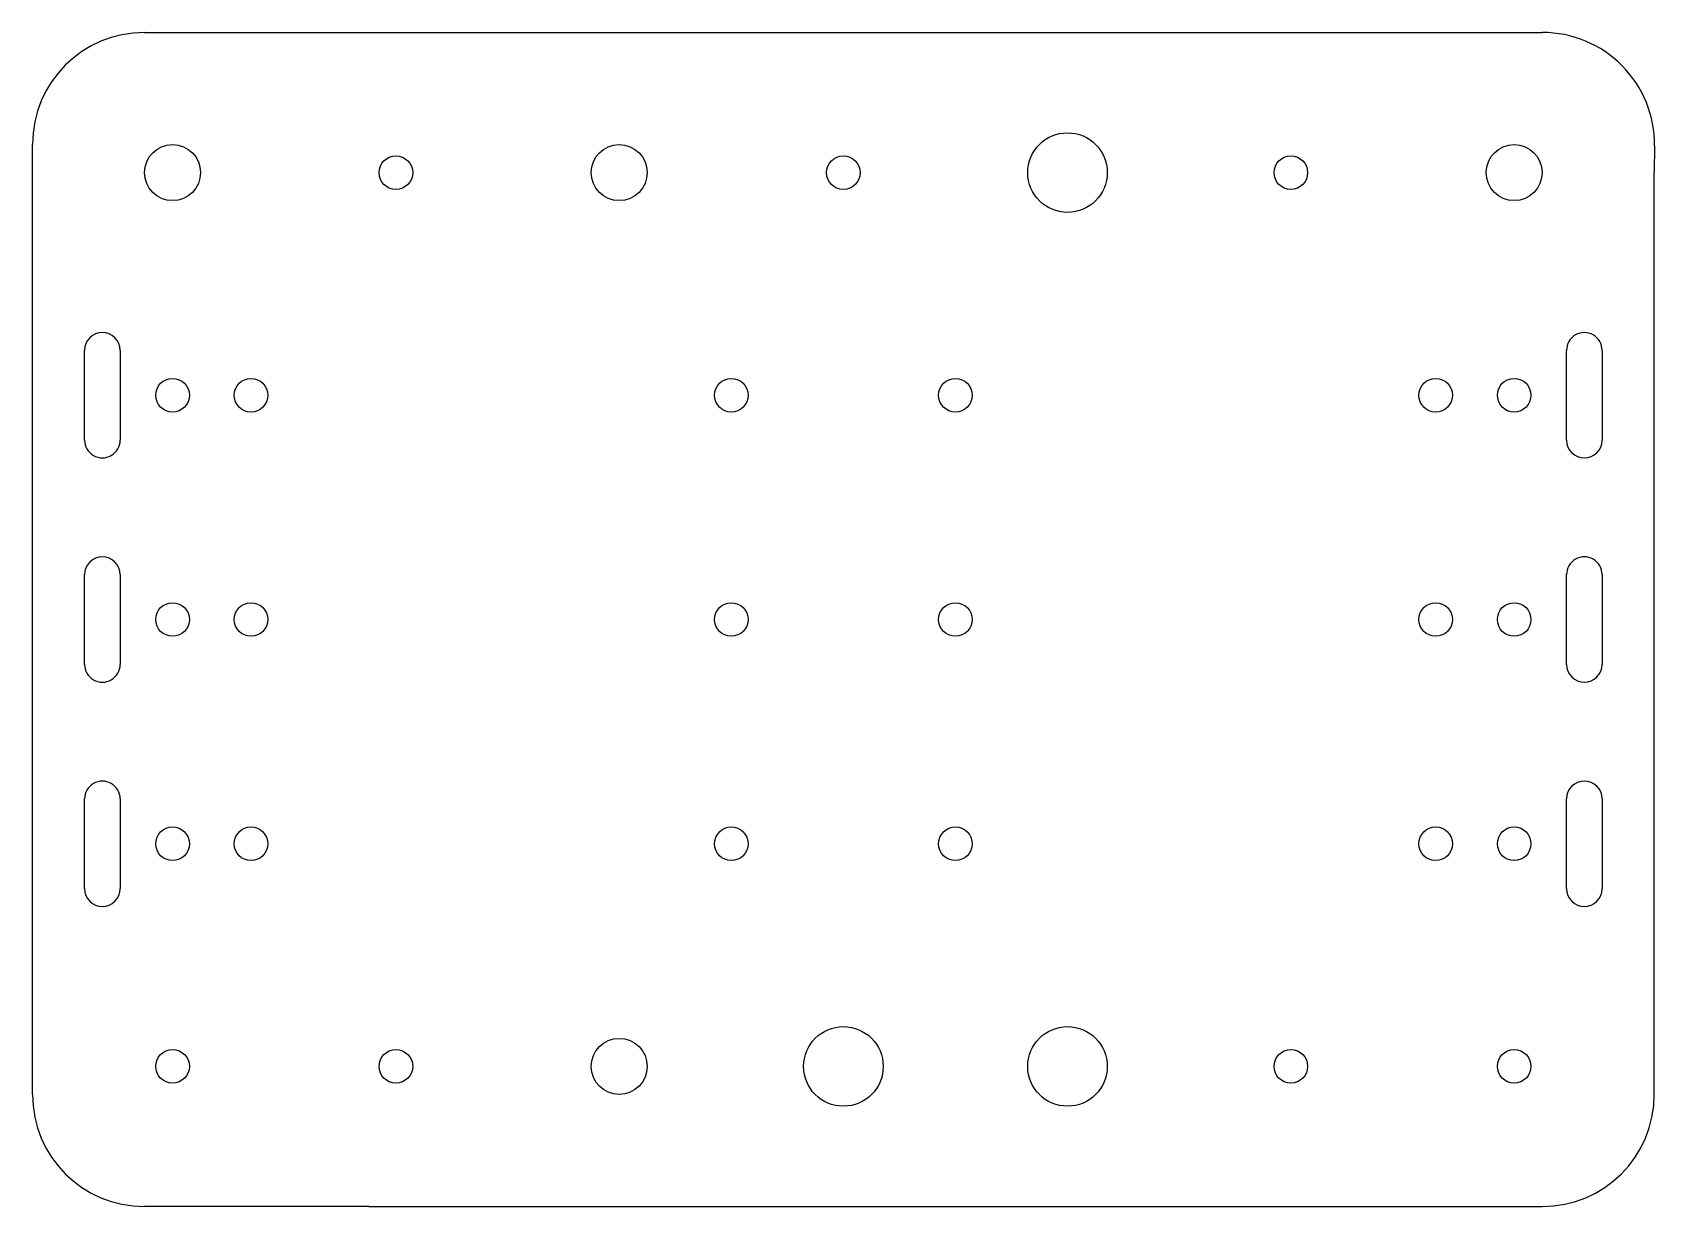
# Model space of a CAD drawing. Extents: x -72 to 72, y -92 to 12.
import ezdxf

# ---------------------------------------------------------------- set-up
doc = ezdxf.new("R2010")
doc.units = 0
doc.layers.add('Body', color=7, linetype='CONTINUOUS')

msp = doc.modelspace()

# ---------------------------------------------------------------- linework, layer by layer
at = {"layer": 'Body'}
for p, q in [((-62.35, 12.5), (-62.35, 12.5, 3.175)), ((-62.35, 12.5), (-62.35, 12.5, 3.175)), ((-62.35, 12.5), (-42.35, 12.5)), ((-62.35, 12.5, 3.175), (-42.35, 12.5, 3.175)), ((-62.35, 12.5), (-42.35, 12.5)), ((-62.35, 12.5, 3.175), (-42.35, 12.5, 3.175)), ((-42.35, 12.5), (-42.35, 12.5, 3.175)), ((-42.35, 12.5), (-42.35, 12.5, 3.175)), ((-42.35, 12.5), (42.35, 12.5)), ((-42.35, 12.5, 3.175), (42.35, 12.5, 3.175)), ((-42.35, 12.5), (42.35, 12.5)), ((-42.35, 12.5, 3.175), (42.35, 12.5, 3.175)), ((42.35, 12.5), (42.35, 12.5, 3.175)), ((42.35, 12.5), (42.35, 12.5, 3.175)), ((42.35, 12.5), (62.3752, 12.5)), ((42.35, 12.5, 3.175), (62.3752, 12.5, 3.175)), ((42.35, 12.5), (62.3752, 12.5)), ((42.35, 12.5, 3.175), (62.3752, 12.5, 3.175)), ((62.3752, 12.5), (62.3752, 12.5, 3.175)), ((62.3752, 12.5), (62.3752, 12.5, 3.175)), ((-72.35, 2.5), (-72.35, 2.5, 3.175)), ((-72.35, 0), (-72.35, 2.5)), ((-72.35, 0, 3.175), (-72.35, 2.5, 3.175)), ((-72.35, 2.5), (-72.35, 2.5, 3.175)), ((-72.35, 0), (-72.35, 2.5)), ((-72.35, 0, 3.175), (-72.35, 2.5, 3.175)), ((72.3746, 2.3973), (72.35, 0)), ((72.3746, 2.3973, 3.175), (72.35, 0, 3.175)), ((72.3746, 2.3973), (72.35, 0)), ((72.3746, 2.3973, 3.175), (72.35, 0, 3.175)), ((72.3746, 2.3973), (72.3746, 2.3973, 3.175)), ((72.3746, 2.3973), (72.3746, 2.3973, 3.175)), ((-72.35, 0), (-72.35, 0, 3.175)), ((-72.35, -79.7), (-72.35, 0)), ((-72.35, -79.7, 3.175), (-72.35, 0, 3.175)), ((-72.35, 0), (-72.35, 0, 3.175)), ((-72.35, -79.7), (-72.35, 0)), ((-72.35, -79.7, 3.175), (-72.35, 0, 3.175)), ((-57.35, 0), (-57.35, 0, 3.175)), ((-57.35, 0), (-57.35, 0, 3.175)), ((-38.425, 0), (-38.425, 0, 3.175)), ((-38.425, 0), (-38.425, 0, 3.175)), ((-17.5, 0), (-17.5, 0, 3.175)), ((-17.5, 0), (-17.5, 0, 3.175)), ((1.5, 0), (1.5, 0, 3.175)), ((1.5, 0), (1.5, 0, 3.175)), ((23.55, 0), (23.55, 0, 3.175)), ((23.55, 0), (23.55, 0, 3.175)), ((41.425, 0), (41.425, 0, 3.175)), ((41.425, 0), (41.425, 0, 3.175)), ((62.35, 0), (62.35, 0, 3.175)), ((62.35, 0), (62.35, 0, 3.175)), ((72.35, 0), (72.35, 0, 3.175)), ((72.35, 0), (72.35, 0, 3.175)), ((72.35, -79.7), (72.35, 0)), ((72.35, -79.7, 3.175), (72.35, 0, 3.175)), ((72.35, -79.7), (72.35, 0)), ((72.35, -79.7, 3.175), (72.35, 0, 3.175)), ((-67.6975, -15.85), (-67.6975, -15.85, 3.175)), ((-67.6975, -15.85), (-67.6975, -15.85, 3.175)), ((-67.6975, -23.85), (-67.6975, -15.85)), ((-67.6975, -23.85, 3.175), (-67.6975, -15.85, 3.175)), ((-67.6975, -23.85), (-67.6975, -15.85)), ((-67.6975, -23.85, 3.175), (-67.6975, -15.85, 3.175)), ((-64.5225, -15.85), (-64.5225, -15.85, 3.175)), ((-64.5225, -15.85), (-64.5225, -23.85)), ((-64.5225, -15.85, 3.175), (-64.5225, -23.85, 3.175)), ((-64.5225, -15.85), (-64.5225, -15.85, 3.175)), ((-64.5225, -15.85), (-64.5225, -23.85)), ((-64.5225, -15.85, 3.175), (-64.5225, -23.85, 3.175)), ((64.5225, -15.85), (64.5225, -15.85, 3.175)), ((64.5225, -15.85), (64.5225, -15.85, 3.175)), ((64.5225, -23.85), (64.5225, -15.85)), ((64.5225, -23.85, 3.175), (64.5225, -15.85, 3.175)), ((64.5225, -23.85), (64.5225, -15.85)), ((64.5225, -23.85, 3.175), (64.5225, -15.85, 3.175)), ((67.6975, -15.85), (67.6975, -15.85, 3.175)), ((67.6975, -15.85), (67.6975, -15.85, 3.175)), ((67.6975, -15.85), (67.6975, -23.85)), ((67.6975, -15.85, 3.175), (67.6975, -23.85, 3.175)), ((67.6975, -15.85), (67.6975, -23.85)), ((67.6975, -15.85, 3.175), (67.6975, -23.85, 3.175)), ((-58.35, -19.85), (-58.35, -19.85, 3.175)), ((-58.35, -19.85), (-58.35, -19.85, 3.175)), ((-51.35, -19.85), (-51.35, -19.85, 3.175)), ((-51.35, -19.85), (-51.35, -19.85, 3.175)), ((-8.5, -19.85), (-8.5, -19.85, 3.175)), ((-8.5, -19.85), (-8.5, -19.85, 3.175)), ((11.5, -19.85), (11.5, -19.85, 3.175)), ((11.5, -19.85), (11.5, -19.85, 3.175)), ((54.35, -19.85), (54.35, -19.85, 3.175)), ((54.35, -19.85), (54.35, -19.85, 3.175)), ((61.35, -19.85), (61.35, -19.85, 3.175)), ((61.35, -19.85), (61.35, -19.85, 3.175)), ((-67.6975, -23.85), (-67.6975, -23.85, 3.175)), ((-67.6975, -23.85), (-67.6975, -23.85, 3.175)), ((-64.5225, -23.85), (-64.5225, -23.85, 3.175)), ((-64.5225, -23.85), (-64.5225, -23.85, 3.175)), ((64.5225, -23.85), (64.5225, -23.85, 3.175)), ((64.5225, -23.85), (64.5225, -23.85, 3.175)), ((67.6975, -23.85), (67.6975, -23.85, 3.175)), ((67.6975, -23.85), (67.6975, -23.85, 3.175)), ((-67.6975, -35.85), (-67.6975, -35.85, 3.175)), ((-67.6975, -35.85), (-67.6975, -35.85, 3.175)), ((-67.6975, -43.85), (-67.6975, -35.85)), ((-67.6975, -43.85, 3.175), (-67.6975, -35.85, 3.175)), ((-67.6975, -43.85), (-67.6975, -35.85)), ((-67.6975, -43.85, 3.175), (-67.6975, -35.85, 3.175)), ((-64.5225, -35.85), (-64.5225, -35.85, 3.175)), ((-64.5225, -35.85), (-64.5225, -43.85)), ((-64.5225, -35.85, 3.175), (-64.5225, -43.85, 3.175)), ((-64.5225, -35.85), (-64.5225, -35.85, 3.175)), ((-64.5225, -35.85), (-64.5225, -43.85)), ((-64.5225, -35.85, 3.175), (-64.5225, -43.85, 3.175)), ((64.5225, -35.85), (64.5225, -35.85, 3.175)), ((64.5225, -35.85), (64.5225, -35.85, 3.175)), ((64.5225, -43.85), (64.5225, -35.85)), ((64.5225, -43.85, 3.175), (64.5225, -35.85, 3.175)), ((64.5225, -43.85), (64.5225, -35.85)), ((64.5225, -43.85, 3.175), (64.5225, -35.85, 3.175)), ((67.6975, -35.85), (67.6975, -35.85, 3.175)), ((67.6975, -35.85), (67.6975, -35.85, 3.175)), ((67.6975, -35.85), (67.6975, -43.85)), ((67.6975, -35.85, 3.175), (67.6975, -43.85, 3.175)), ((67.6975, -35.85), (67.6975, -43.85)), ((67.6975, -35.85, 3.175), (67.6975, -43.85, 3.175)), ((-58.35, -39.85), (-58.35, -39.85, 3.175)), ((-58.35, -39.85), (-58.35, -39.85, 3.175)), ((-51.35, -39.85), (-51.35, -39.85, 3.175)), ((-51.35, -39.85), (-51.35, -39.85, 3.175)), ((-8.5, -39.85), (-8.5, -39.85, 3.175)), ((-8.5, -39.85), (-8.5, -39.85, 3.175)), ((11.5, -39.85), (11.5, -39.85, 3.175)), ((11.5, -39.85), (11.5, -39.85, 3.175)), ((54.35, -39.85), (54.35, -39.85, 3.175)), ((54.35, -39.85), (54.35, -39.85, 3.175)), ((61.35, -39.85), (61.35, -39.85, 3.175)), ((61.35, -39.85), (61.35, -39.85, 3.175)), ((-67.6975, -43.85), (-67.6975, -43.85, 3.175)), ((-67.6975, -43.85), (-67.6975, -43.85, 3.175)), ((-64.5225, -43.85), (-64.5225, -43.85, 3.175)), ((-64.5225, -43.85), (-64.5225, -43.85, 3.175)), ((64.5225, -43.85), (64.5225, -43.85, 3.175)), ((64.5225, -43.85), (64.5225, -43.85, 3.175)), ((67.6975, -43.85), (67.6975, -43.85, 3.175)), ((67.6975, -43.85), (67.6975, -43.85, 3.175)), ((-67.6975, -55.85), (-67.6975, -55.85, 3.175)), ((-67.6975, -55.85), (-67.6975, -55.85, 3.175)), ((-67.6975, -63.85), (-67.6975, -55.85)), ((-67.6975, -63.85, 3.175), (-67.6975, -55.85, 3.175)), ((-67.6975, -63.85), (-67.6975, -55.85)), ((-67.6975, -63.85, 3.175), (-67.6975, -55.85, 3.175)), ((-64.5225, -55.85), (-64.5225, -55.85, 3.175)), ((-64.5225, -55.85), (-64.5225, -63.85)), ((-64.5225, -55.85, 3.175), (-64.5225, -63.85, 3.175)), ((-64.5225, -55.85), (-64.5225, -55.85, 3.175)), ((-64.5225, -55.85), (-64.5225, -63.85)), ((-64.5225, -55.85, 3.175), (-64.5225, -63.85, 3.175)), ((64.5225, -55.85), (64.5225, -55.85, 3.175)), ((64.5225, -55.85), (64.5225, -55.85, 3.175)), ((64.5225, -63.85), (64.5225, -55.85)), ((64.5225, -63.85, 3.175), (64.5225, -55.85, 3.175)), ((64.5225, -63.85), (64.5225, -55.85)), ((64.5225, -63.85, 3.175), (64.5225, -55.85, 3.175)), ((67.6975, -55.85), (67.6975, -55.85, 3.175)), ((67.6975, -55.85), (67.6975, -55.85, 3.175)), ((67.6975, -55.85), (67.6975, -63.85)), ((67.6975, -55.85, 3.175), (67.6975, -63.85, 3.175)), ((67.6975, -55.85), (67.6975, -63.85)), ((67.6975, -55.85, 3.175), (67.6975, -63.85, 3.175)), ((-58.35, -59.85), (-58.35, -59.85, 3.175)), ((-58.35, -59.85), (-58.35, -59.85, 3.175)), ((-51.35, -59.85), (-51.35, -59.85, 3.175)), ((-51.35, -59.85), (-51.35, -59.85, 3.175)), ((-8.5, -59.85), (-8.5, -59.85, 3.175)), ((-8.5, -59.85), (-8.5, -59.85, 3.175)), ((11.5, -59.85), (11.5, -59.85, 3.175)), ((11.5, -59.85), (11.5, -59.85, 3.175)), ((54.35, -59.85), (54.35, -59.85, 3.175)), ((54.35, -59.85), (54.35, -59.85, 3.175)), ((61.35, -59.85), (61.35, -59.85, 3.175)), ((61.35, -59.85), (61.35, -59.85, 3.175)), ((-67.6975, -63.85), (-67.6975, -63.85, 3.175)), ((-67.6975, -63.85), (-67.6975, -63.85, 3.175)), ((-64.5225, -63.85), (-64.5225, -63.85, 3.175)), ((-64.5225, -63.85), (-64.5225, -63.85, 3.175)), ((64.5225, -63.85), (64.5225, -63.85, 3.175)), ((64.5225, -63.85), (64.5225, -63.85, 3.175)), ((67.6975, -63.85), (67.6975, -63.85, 3.175)), ((67.6975, -63.85), (67.6975, -63.85, 3.175)), ((-72.35, -79.7), (-72.35, -79.7, 3.175)), ((-72.35, -82.2), (-72.35, -79.7)), ((-72.35, -82.2, 3.175), (-72.35, -79.7, 3.175)), ((-72.35, -79.7), (-72.35, -79.7, 3.175)), ((-72.35, -82.2), (-72.35, -79.7)), ((-72.35, -82.2, 3.175), (-72.35, -79.7, 3.175)), ((-58.35, -79.7), (-58.35, -79.7, 3.175)), ((-58.35, -79.7), (-58.35, -79.7, 3.175)), ((-38.425, -79.7), (-38.425, -79.7, 3.175)), ((-38.425, -79.7), (-38.425, -79.7, 3.175)), ((-17.5, -79.7), (-17.5, -79.7, 3.175)), ((-17.5, -79.7), (-17.5, -79.7, 3.175)), ((3.55, -79.7), (3.55, -79.7, 3.175)), ((3.55, -79.7), (3.55, -79.7, 3.175)), ((23.55, -79.7), (23.55, -79.7, 3.175)), ((23.55, -79.7), (23.55, -79.7, 3.175)), ((41.425, -79.7), (41.425, -79.7, 3.175)), ((41.425, -79.7), (41.425, -79.7, 3.175)), ((61.35, -79.7), (61.35, -79.7, 3.175)), ((61.35, -79.7), (61.35, -79.7, 3.175)), ((72.35, -79.7), (72.35, -79.7, 3.175)), ((72.35, -79.7), (72.35, -79.7, 3.175)), ((72.35, -82.2), (72.35, -79.7)), ((72.35, -82.2, 3.175), (72.35, -79.7, 3.175)), ((72.35, -82.2), (72.35, -79.7)), ((72.35, -82.2, 3.175), (72.35, -79.7, 3.175)), ((-72.35, -82.2), (-72.35, -82.2, 3.175)), ((-72.35, -82.2), (-72.35, -82.2, 3.175)), ((72.35, -82.2), (72.35, -82.2, 3.175)), ((72.35, -82.2), (72.35, -82.2, 3.175)), ((-62.35, -92.2), (-62.35, -92.2, 3.175)), ((-42.35, -92.2), (-62.35, -92.2)), ((-42.35, -92.2, 3.175), (-62.35, -92.2, 3.175)), ((-62.35, -92.2), (-62.35, -92.2, 3.175)), ((-42.35, -92.2), (-62.35, -92.2)), ((-42.35, -92.2, 3.175), (-62.35, -92.2, 3.175)), ((-42.35, -92.2), (-42.35, -92.2, 3.175)), ((-42.35, -92.2), (42.35, -92.2)), ((-42.35, -92.2, 3.175), (42.35, -92.2, 3.175)), ((-42.35, -92.2), (-42.35, -92.2, 3.175)), ((-42.35, -92.2), (42.35, -92.2)), ((-42.35, -92.2, 3.175), (42.35, -92.2, 3.175)), ((42.35, -92.2), (42.35, -92.2, 3.175)), ((42.35, -92.2), (62.35, -92.2)), ((42.35, -92.2, 3.175), (62.35, -92.2, 3.175)), ((42.35, -92.2), (42.35, -92.2, 3.175)), ((42.35, -92.2), (62.35, -92.2)), ((42.35, -92.2, 3.175), (62.35, -92.2, 3.175)), ((62.35, -92.2), (62.35, -92.2, 3.175)), ((62.35, -92.2), (62.35, -92.2, 3.175))]:
    msp.add_line(p, q, dxfattribs=at)
for centre, radius in [((20, 0), 3.55), ((20, 0), 3.55), ((20, 0), 3.55), ((20, 0), 3.55), ((-59.85, 0), 2.5), ((-59.85, 0), 2.5), ((-59.85, 0), 2.5), ((-59.85, 0), 2.5), ((-39.925, 0), 1.5), ((-39.925, 0), 1.5), ((-39.925, 0), 1.5), ((-39.925, 0), 1.5), ((-20, 0), 2.5), ((-20, 0), 2.5), ((-20, 0), 2.5), ((-20, 0), 2.5), ((0, 0), 1.5), ((0, 0), 1.5), ((0, 0), 1.5), ((0, 0), 1.5), ((39.925, 0), 1.5), ((39.925, 0), 1.5), ((39.925, 0), 1.5), ((39.925, 0), 1.5), ((59.85, 0), 2.5), ((59.85, 0), 2.5), ((59.85, 0), 2.5), ((59.85, 0), 2.5), ((-59.85, -19.85), 1.5), ((-59.85, -19.85), 1.5), ((-59.85, -19.85), 1.5), ((-59.85, -19.85), 1.5), ((-52.85, -19.85), 1.5), ((-52.85, -19.85), 1.5), ((-52.85, -19.85), 1.5), ((-52.85, -19.85), 1.5), ((-10, -19.85), 1.5), ((-10, -19.85), 1.5), ((-10, -19.85), 1.5), ((-10, -19.85), 1.5), ((10, -19.85), 1.5), ((10, -19.85), 1.5), ((10, -19.85), 1.5), ((10, -19.85), 1.5), ((52.85, -19.85), 1.5), ((52.85, -19.85), 1.5), ((52.85, -19.85), 1.5), ((52.85, -19.85), 1.5), ((59.85, -19.85), 1.5), ((59.85, -19.85), 1.5), ((59.85, -19.85), 1.5), ((59.85, -19.85), 1.5), ((-59.85, -39.85), 1.5), ((-59.85, -39.85), 1.5), ((-59.85, -39.85), 1.5), ((-59.85, -39.85), 1.5), ((-52.85, -39.85), 1.5), ((-52.85, -39.85), 1.5), ((-52.85, -39.85), 1.5), ((-52.85, -39.85), 1.5), ((-10, -39.85), 1.5), ((-10, -39.85), 1.5), ((-10, -39.85), 1.5), ((-10, -39.85), 1.5), ((10, -39.85), 1.5), ((10, -39.85), 1.5), ((10, -39.85), 1.5), ((10, -39.85), 1.5), ((52.85, -39.85), 1.5), ((52.85, -39.85), 1.5), ((52.85, -39.85), 1.5), ((52.85, -39.85), 1.5), ((59.85, -39.85), 1.5), ((59.85, -39.85), 1.5), ((59.85, -39.85), 1.5), ((59.85, -39.85), 1.5), ((-59.85, -59.85), 1.5), ((-59.85, -59.85), 1.5), ((-59.85, -59.85), 1.5), ((-59.85, -59.85), 1.5), ((-52.85, -59.85), 1.5), ((-52.85, -59.85), 1.5), ((-52.85, -59.85), 1.5), ((-52.85, -59.85), 1.5), ((-10, -59.85), 1.5), ((-10, -59.85), 1.5), ((-10, -59.85), 1.5), ((-10, -59.85), 1.5), ((10, -59.85), 1.5), ((10, -59.85), 1.5), ((10, -59.85), 1.5), ((10, -59.85), 1.5), ((52.85, -59.85), 1.5), ((52.85, -59.85), 1.5), ((52.85, -59.85), 1.5), ((52.85, -59.85), 1.5), ((59.85, -59.85), 1.5), ((59.85, -59.85), 1.5), ((59.85, -59.85), 1.5), ((59.85, -59.85), 1.5), ((0, -79.7), 3.55), ((0, -79.7), 3.55), ((0, -79.7), 3.55), ((0, -79.7), 3.55), ((20, -79.7), 3.55), ((20, -79.7), 3.55), ((20, -79.7), 3.55), ((20, -79.7), 3.55), ((-20, -79.7), 2.5), ((-20, -79.7), 2.5), ((-20, -79.7), 2.5), ((-20, -79.7), 2.5), ((-59.85, -79.7), 1.5), ((-59.85, -79.7), 1.5), ((-59.85, -79.7), 1.5), ((-59.85, -79.7), 1.5), ((-39.925, -79.7), 1.5), ((-39.925, -79.7), 1.5), ((-39.925, -79.7), 1.5), ((-39.925, -79.7), 1.5), ((39.925, -79.7), 1.5), ((39.925, -79.7), 1.5), ((39.925, -79.7), 1.5), ((39.925, -79.7), 1.5), ((59.85, -79.7), 1.5), ((59.85, -79.7), 1.5), ((59.85, -79.7), 1.5), ((59.85, -79.7), 1.5)]:
    msp.add_circle(centre, radius, dxfattribs=at)
for centre, radius, start, end in [((-62.35, 2.5), 10, 90, 180), ((-62.35, 2.5, 3.175), 10, 90, 180), ((-62.35, 2.5), 10, 90, 180), ((-62.35, 2.5, 3.175), 10, 90, 180), ((62.3752, 2.5), 10, -0.588674, 90), ((62.3752, 2.5, 3.175), 10, -0.588674, 90), ((62.3752, 2.5), 10, -0.588674, 90), ((62.3752, 2.5, 3.175), 10, -0.588674, 90), ((-66.11, -15.85), 1.5875, 0.000014, 180), ((-66.11, -15.85, 3.175), 1.5875, 0.000014, 180), ((-66.11, -15.85), 1.5875, 0.000014, 180), ((-66.11, -15.85, 3.175), 1.5875, 0.000014, 180), ((66.11, -15.85), 1.5875, -0.000013, -180), ((66.11, -15.85, 3.175), 1.5875, -0.000013, -180), ((66.11, -15.85), 1.5875, -0.000013, -180), ((66.11, -15.85, 3.175), 1.5875, -0.000013, -180), ((-66.11, -23.85), 1.5875, 180, 0.000014), ((-66.11, -23.85, 3.175), 1.5875, 180, 0.000014), ((-66.11, -23.85), 1.5875, 180, 0.000014), ((-66.11, -23.85, 3.175), 1.5875, 180, 0.000014), ((66.11, -23.85), 1.5875, -180, -0.000013), ((66.11, -23.85, 3.175), 1.5875, -180, -0.000013), ((66.11, -23.85), 1.5875, -180, -0.000013), ((66.11, -23.85, 3.175), 1.5875, -180, -0.000013), ((-66.11, -35.85), 1.5875, 0.000014, 180), ((-66.11, -35.85, 3.175), 1.5875, 0.000014, 180), ((-66.11, -35.85), 1.5875, 0.000014, 180), ((-66.11, -35.85, 3.175), 1.5875, 0.000014, 180), ((66.11, -35.85), 1.5875, -0.000012, -180), ((66.11, -35.85, 3.175), 1.5875, -0.000012, -180), ((66.11, -35.85), 1.5875, -0.000012, -180), ((66.11, -35.85, 3.175), 1.5875, -0.000012, -180), ((-66.11, -43.85), 1.5875, 180, 0.000015), ((-66.11, -43.85, 3.175), 1.5875, 180, 0.000015), ((-66.11, -43.85), 1.5875, 180, 0.000015), ((-66.11, -43.85, 3.175), 1.5875, 180, 0.000015), ((66.11, -43.85), 1.5875, -180, -0.000013), ((66.11, -43.85, 3.175), 1.5875, -180, -0.000013), ((66.11, -43.85), 1.5875, -180, -0.000013), ((66.11, -43.85, 3.175), 1.5875, -180, -0.000013), ((-66.11, -55.85), 1.5875, -0.000007, -180), ((-66.11, -55.85, 3.175), 1.5875, -0.000007, -180), ((-66.11, -55.85), 1.5875, -0.000007, -180), ((-66.11, -55.85, 3.175), 1.5875, -0.000007, -180), ((66.11, -55.85), 1.5875, 0.000128, 180), ((66.11, -55.85, 3.175), 1.5875, 0.000128, 180), ((66.11, -55.85), 1.5875, 0.000128, 180), ((66.11, -55.85, 3.175), 1.5875, 0.000128, 180), ((-66.11, -63.85), 1.5875, -180, 0), ((-66.11, -63.85, 3.175), 1.5875, -180, 0), ((-66.11, -63.85), 1.5875, -180, 0), ((-66.11, -63.85, 3.175), 1.5875, -180, 0), ((66.11, -63.85), 1.5875, -180, -0.000003), ((66.11, -63.85, 3.175), 1.5875, -180, -0.000003), ((66.11, -63.85), 1.5875, -180, -0.000003), ((66.11, -63.85, 3.175), 1.5875, -180, -0.000003), ((-62.35, -82.2), 10, 180, -90), ((-62.35, -82.2, 3.175), 10, 180, -90), ((-62.35, -82.2), 10, 180, -90), ((-62.35, -82.2, 3.175), 10, 180, -90), ((62.35, -82.2), 10, -90, 0), ((62.35, -82.2, 3.175), 10, -90, 0), ((62.35, -82.2), 10, -90, 0), ((62.35, -82.2, 3.175), 10, -90, 0)]:
    msp.add_arc(centre, radius, start, end, dxfattribs=at)

doc.saveas('drawing.dxf')
